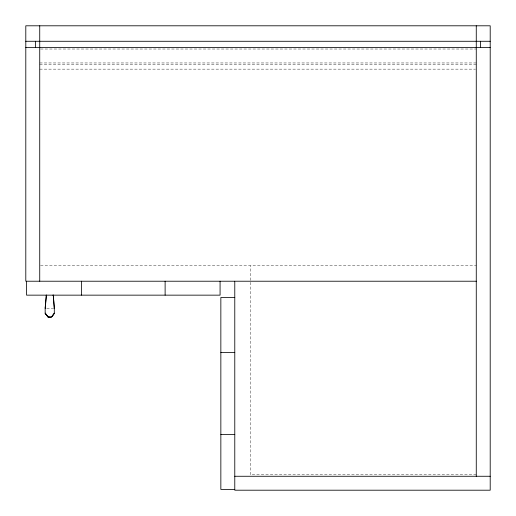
<?xml version="1.0" encoding="UTF-8"?>
<svg xmlns="http://www.w3.org/2000/svg" width="516" height="516" viewBox="0 0 516 516"><rect width="100%" height="100%" fill="white"/><g stroke="black" fill="none" stroke-linecap="round" stroke-linejoin="round"><path stroke-width="0.39" stroke-dasharray="2.58 1.94" d="M40.538 49.02L476.268 49.02M39.732 62.952L476.268 62.952M39.732 64.5L476.268 64.5M39.732 69.144L475.462 69.144M40.538 265.74L476.268 265.74M46.737 308.31L52.78 308.245M476.268 474.72L250.26 474.72L250.26 265.74"/><path stroke-width="0.77" d="M46.214 295.152L45.176 308.291L45.556 308.245M46.511 295.075L45.176 308.245L45.169 313.225L47.988 316.947L49.807 317.211L51.619 316.947L54.303 313.218L54.309 308.245L53.271 295.075L52.942 295.075M51.619 316.947L54.309 313.154M53.883 314.244L51.619 316.869L49.807 317.134L47.988 316.869L45.176 313.218M25.8 41.28L490.2 41.28M25.8 47.472L490.2 47.472M234.645 281.22L25.8 281.22L25.8 25.8L490.2 25.8L490.2 490.2L234.78 490.2L234.78 281.22L476.268 281.22M234.78 297.474L220.848 297.474L220.848 489.426L234.78 489.426M53.883 308.31L54.309 308.245M220.848 352.428L234.78 352.428M220.848 434.472L234.78 434.472M234.78 476.268L490.2 476.268M49.807 317.211L47.988 316.947L45.176 313.154M54.303 308.291L53.271 295.152M480.525 41.28L480.525 47.472M476.268 25.8L476.268 476.268M220.074 281.22L220.074 295.152L26.574 295.152L26.574 281.22M165.12 281.22L165.12 295.152M81.528 281.22L81.528 295.152M39.732 25.8L39.732 281.22M35.475 41.28L35.475 47.472"/></g></svg>
